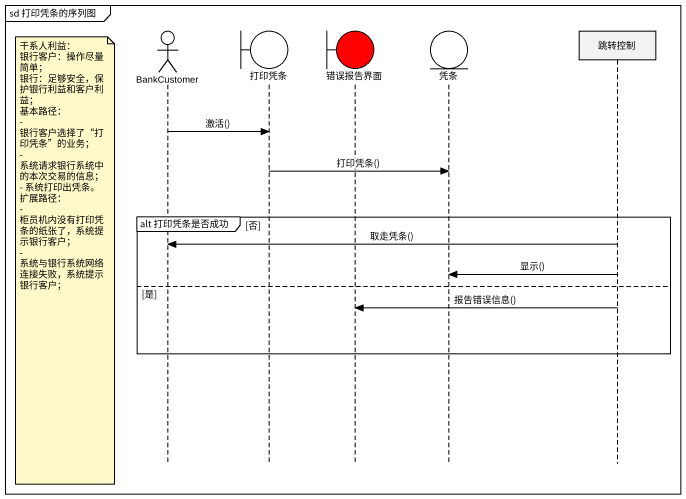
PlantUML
@startuml
mainframe sd 打印凭条的序列图
hide footbox
actor BankCustomer
boundary 打印凭条
boundary 错误报告界面 #FF0000
entity 凭条
participant 跳转控制

BankCustomer -> 打印凭条 : 激活()
打印凭条 -> 凭条 : 打印凭条()
group alt 打印凭条是否成功 [否]
  跳转控制 -> BankCustomer : 取走凭条()
  note left of BankCustomer
    干系人利益：
    银行客户：操作尽量简单；
    银行：足够安全，保护银行利益和客户利益；
    基本路径：
    - 银行客户选择了“打印凭条”的业务；
    - 系统请求银行系统中的本次交易的信息；
    - 系统打印出凭条。
    扩展路径：
    - 柜员机内没有打印凭条的纸张了，系统提示银行客户；
    - 系统与银行系统网络连接失败，系统提示银行客户；
  end note
  跳转控制 -> 凭条 : 显示()
else 是
  跳转控制 -> 错误报告界面 : 报告错误信息()
end
@enduml
